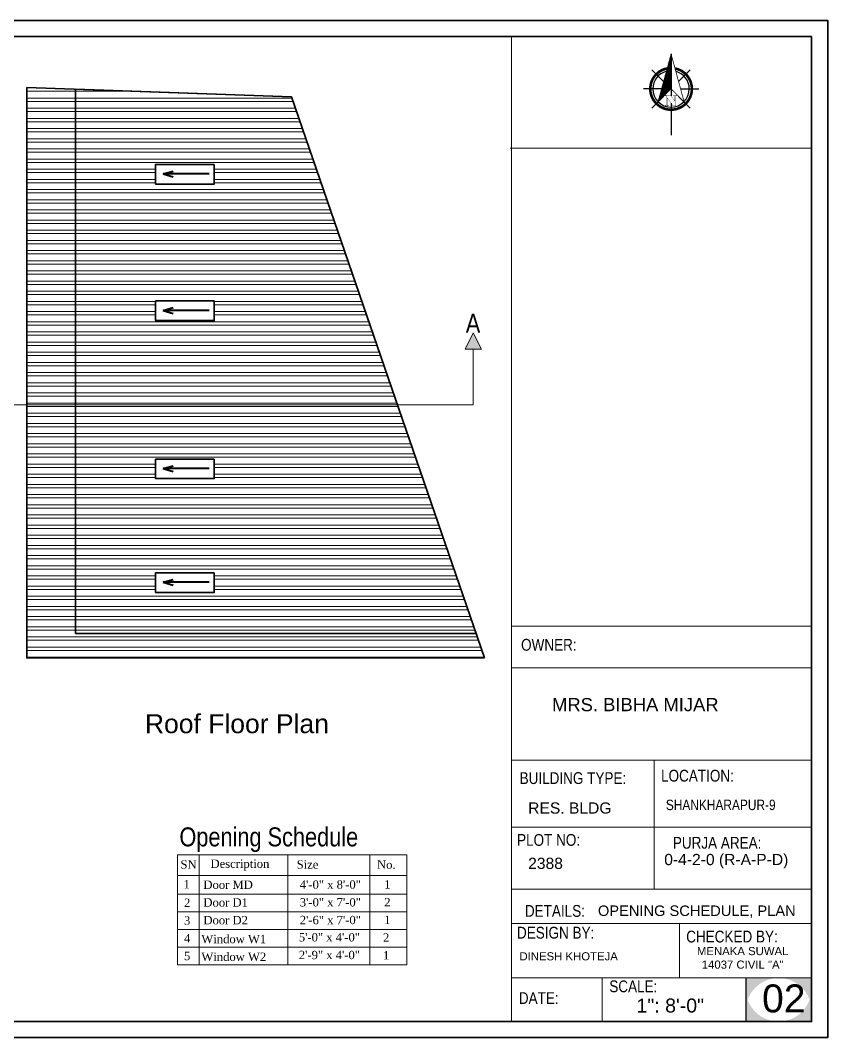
# Model space of a CAD drawing. Header units: inches. Extents: x 376358 to 406049, y -63575 to -53607.
# Drawn here: x 378413 to 379009, y -54358 to -53607 of the extents above; entities that cross this region are included whole.
import ezdxf

# ---------------------------------------------------------------- set-up
doc = ezdxf.new("R2010")
doc.units = ezdxf.units.IN
doc.header["$LTSCALE"] = 2
doc.header["$MEASUREMENT"] = 0
doc.layers.get('0').update_dxf_attribs({"linetype": 'CONTINUOUS'})
for name, color, linetype, lineweight in [('DIM_LINE', 173, 'CONTINUOUS', 20), ('DIMENTION', 140, 'CONTINUOUS', 0), ('door', 20, 'CONTINUOUS', 35), ('Rebars', 1, 'CONTINUOUS', 13), ('Siteplan', 7, 'CONTINUOUS', 30), ('steps', 253, 'CONTINUOUS', 20), ('TEXT', 181, 'CONTINUOUS', 25), ('WALL - A', 1, 'CONTINUOUS', 40)]:
    doc.layers.add(name, color=color, linetype=linetype, lineweight=lineweight)
doc.layers.add('Normal Wall', color=7, linetype='CONTINUOUS', lineweight=35, true_color=0xffaf89)
doc.layers.add('Rear Wall', color=7, linetype='CONTINUOUS', lineweight=20, true_color=0xd4e480)
doc.styles.get("Standard").update_dxf_attribs({"font": 'ARIALN.TTF'})
doc.styles.add('SwissBT', font='swiss.ttf', dxfattribs={"height": 12})
doc.styles.add('TIMES', font='times.ttf')
pattern_1 = [(180, (19475.8775, -3724.825), (-4e-16, -7.5), []), (180, (19473.3775, -3722.325), (-4e-16, -7.5), [])]

# ---------------------------------------------------------------- blocks, each defined once
blk = doc.blocks.new('*X29')
at = {"color": 0}
for p, q in [((146.95, -410.95), (147.62, -410.29)), ((147.15, -410.22), (147.62, -409.76)), ((147.35, -409.49), (147.62, -409.23)), ((147.55, -408.76), (147.62, -408.7)), ((145.56, -416.06), (147.62, -414)), ((145.76, -415.33), (147.62, -413.47)), ((145.96, -414.6), (147.62, -412.94)), ((146.16, -413.87), (147.62, -412.41)), ((146.36, -413.14), (147.62, -411.88)), ((146.55, -412.41), (147.62, -411.35)), ((146.75, -411.68), (147.62, -410.82)), ((143.96, -421.9), (147.62, -418.24)), ((144.16, -421.17), (147.62, -417.71)), ((144.36, -420.44), (147.62, -417.18)), ((144.56, -419.71), (147.62, -416.65)), ((144.76, -418.98), (147.62, -416.12)), ((144.96, -418.25), (147.62, -415.59)), ((145.16, -417.52), (147.62, -415.06)), ((145.36, -416.79), (147.62, -414.53)), ((142.76, -426.28), (147.62, -421.42)), ((142.96, -425.55), (147.62, -420.89)), ((143.16, -424.82), (147.62, -420.36)), ((143.36, -424.09), (147.62, -419.83)), ((143.56, -423.36), (147.62, -419.3)), ((143.76, -422.63), (147.62, -418.77))]:
    blk.add_line(p, q, dxfattribs=at)
blk = doc.blocks.new('NORTH_15')
for p, q in [((0, 3.66), (0, 10.62)), ((-2.87, 2.87), (-7.37, 7.37)), ((2.87, 2.87), (7.37, 7.37)), ((-13.37, 0), (2.72, 0)), ((5.49, 0), (17.83, 0)), ((-2.87, -2.87), (-7.37, -7.37)), ((0, -3.66), (0, -10.62)), ((2.87, -2.87), (7.37, -7.37))]:
    blk.add_line(p, q)
at = {"const_width": 1}
for points in [[(0, -8, 1), (0, 8, 0.359415), (-7.86, 1.52, 1)], [(-7.86, -1.52, 0.359415), (0, -8, 1)]]:
    blk.add_lwpolyline(points, format="xyb", dxfattribs=at)
for points, const_width in [([(4.96, -5.01), (-13.37, 0), (4.9, 5), (0, 0), (4.96, -5.01)], 0.3), ([(5.93, -1.55), (6, -1.55), (6.07, -1.54), (6.13, -1.53), (6.17, -1.52), (6.22, -1.51), (6.26, -1.49), (6.28, -1.47), (6.3, -1.45), (6.32, -1.42), (6.33, -1.39), (6.35, -1.34), (6.36, -1.29), (6.37, -1.23), (6.38, -1.16), (6.38, -1.08), (6.38, -1), (6.54, -1), (6.54, -2.34), (6.38, -2.34), (6.38, -2.3), (6.38, -2.23), (6.38, -2.16), (6.37, -2.09), (6.36, -2.04), (6.35, -1.99), (6.33, -1.95), (6.32, -1.91), (6.3, -1.88), (6.28, -1.86), (6.26, -1.83), (6.22, -1.81), (6.18, -1.8), (6.13, -1.78), (6.07, -1.77), (6.01, -1.76), (5.95, -1.76), (2.66, -1.76), (2.66, -2.34), (2.5, -2.34), (2.5, -0.16), (4.71, 1.44), (3.14, 1.44), (3.07, 1.44), (3, 1.43), (2.94, 1.42), (2.89, 1.41), (2.85, 1.4), (2.81, 1.38), (2.78, 1.36), (2.76, 1.34), (2.74, 1.31), (2.72, 1.27), (2.7, 1.22), (2.69, 1.17), (2.68, 1.11), (2.67, 1.04), (2.66, 0.97), (2.66, 0.89), (2.66, 0.87), (2.5, 0.87), (2.5, 2.21), (2.66, 2.21), (2.66, 2.17), (2.66, 2.09), (2.67, 2.03), (2.68, 1.97), (2.69, 1.91), (2.7, 1.86), (2.71, 1.82), (2.73, 1.78), (2.75, 1.76), (2.77, 1.74), (2.8, 1.72), (2.85, 1.7), (2.89, 1.68), (2.94, 1.67), (3, 1.66), (3.07, 1.66), (3.14, 1.66), (6.54, 1.66), (6.54, 0.75), (3.33, -1.55), (5.93, -1.55), (5.93, -1.55)], 0.1)]:
    blk.add_lwpolyline(points, dxfattribs=dict(const_width=const_width))
for start, end in [(90, 164.973), (270, 90), (195.027, 270)]:
    blk.add_arc((0, 0), 7, start, end)
at = {"rotation": 90}
blk.add_blockref('*X29', (-421.89, -147.62), dxfattribs=at)
blk = doc.blocks.new('A$C0BDB7EE9')
at = {"layer": 'Siteplan', "xscale": 2.999999999999779, "yscale": 2.999999999999779, "zscale": 2.999999999999779, "rotation": 247.8612575918487}
blk.add_blockref('NORTH_15', (20.2, 49.5), dxfattribs=at)
blk = doc.blocks.new('A$C327B4BBD')
at = {"layer": 'DIMENTION', "ltscale": 0.3, "xscale": 1.171875000000082, "yscale": 1.171875000000082, "zscale": 1.171875000000082, "rotation": 112.1387424081494}
blk.add_blockref('A$C0BDB7EE9', (16.1, 0), dxfattribs=at)

msp = doc.modelspace()

# ---------------------------------------------------------------- hatches: boundary and pattern name
at = {"linetype": 'ByBlock', "lineweight": 5}
msp.add_hatch(color=7, dxfattribs=at).paths.add_polyline_path([(378747.81, -53838.06), (378753.81, -53850.06), (378741.81, -53850.06)])
msp.add_hatch(color=0).paths.add_polyline_path([(378997.54, -54313.97), (378973.23, -54313.97, -0.414214), (378997.54, -54338.28)])
at = {"layer": 'DIM_LINE'}
h = msp.add_hatch(dxfattribs=at)
h.set_pattern_fill('ANSI32', color=256, scale=20, angle=135)
h.set_pattern_definition(pattern_1)
h.paths.add_polyline_path([(378454.19, -53658.29), (378418.19, -53656.99), (378418.19, -53891.23), (378454.19, -53891.23)])
h = msp.add_hatch(dxfattribs=at)
h.set_pattern_fill('ANSI32', color=256, scale=20, angle=135)
h.set_pattern_definition(pattern_1)
h.paths.add_polyline_path([(378613.69, -53664.03), (378454.19, -53658.29), (378454.19, -53891.23), (378691.94, -53891.23)])
h.paths.add_polyline_path([(378556.64, -53814.52), (378556.64, -53828.97), (378513.31, -53828.97), (378513.31, -53814.52)], flags=16)
h.paths.add_polyline_path([(378556.64, -53728.22), (378513.31, -53728.22), (378513.31, -53713.76), (378556.64, -53713.76)], flags=16)
h = msp.add_hatch(dxfattribs=at)
h.set_pattern_fill('ANSI32', color=256, scale=20, angle=135)
h.set_pattern_definition(pattern_1)
h.paths.add_polyline_path([(378756.2, -54077.8), (378750, -54059.8), (378454.19, -54059.8), (378454.19, -53891.23), (378418.19, -53891.23), (378418.19, -54077.8)])
h = msp.add_hatch(dxfattribs=at)
h.set_pattern_fill('ANSI32', color=256, scale=20, angle=135)
h.set_pattern_definition(pattern_1)
h.paths.add_polyline_path([(378750, -54059.8), (378691.94, -53891.23), (378454.19, -53891.23), (378454.19, -54059.8)])
h.paths.add_polyline_path([(378556.64, -54015.04), (378556.64, -54029.49), (378513.31, -54029.49), (378513.31, -54015.04)], flags=16)
h.paths.add_polyline_path([(378556.64, -53945.59), (378513.31, -53945.59), (378513.31, -53931.14), (378556.64, -53931.14)], flags=16)
at = {"layer": 'TEXT'}
for points in [[(378973.23, -54313.97), (378948.92, -54313.97), (378948.92, -54338.28, -0.414214)], [(378973.23, -54313.97), (378948.92, -54313.97), (378948.92, -54338.28, -0.414214)], [(378997.54, -54313.97), (378973.23, -54313.97, -0.414214), (378997.54, -54338.28)], [(378948.92, -54321.79), (378948.92, -54346.1), (378973.23, -54346.1, -0.414214)], [(378948.92, -54321.79), (378948.92, -54346.1), (378973.23, -54346.1, -0.414214)], [(378997.54, -54321.79, -0.414214), (378973.23, -54346.1), (378997.54, -54346.1)], [(378997.54, -54321.79, -0.414214), (378973.23, -54346.1), (378997.54, -54346.1)]]:
    msp.add_hatch(color=0, dxfattribs=at).paths.add_polyline_path(points)

# ---------------------------------------------------------------- linework, layer by layer
at = {"color": 7, "linetype": 'ByBlock', "lineweight": 5}
for p, q in [((378747.81, -53838.06), (378741.81, -53850.06)), ((378753.81, -53850.06), (378747.81, -53838.06)), ((378753.81, -53850.06), (378741.81, -53850.06)), ((378747.81, -53891.23), (378747.81, -53850.06)), ((378747.81, -53891.23), (378377.07, -53891.23))]:
    msp.add_line(p, q, dxfattribs=at)
at = {"color": 0}
msp.add_line((378948.92, -54313.97), (378948.92, -54346.1), dxfattribs=at)
msp.add_line((378948.92, -54313.97), (378948.92, -54346.1), dxfattribs=at)
at = {"layer": 'DIM_LINE'}
for points in [[(378513.31, -53713.76), (378513.31, -53728.22), (378556.64, -53728.22), (378556.64, -53713.76)], [(378513.31, -53814.52), (378513.31, -53828.97), (378556.64, -53828.97), (378556.64, -53814.52)], [(378513.31, -53931.14), (378513.31, -53945.59), (378556.64, -53945.59), (378556.64, -53931.14)], [(378513.31, -54015.04), (378513.31, -54029.49), (378556.64, -54029.49), (378556.64, -54015.04)]]:
    msp.add_lwpolyline(points, close=True, dxfattribs=at)
at = {"layer": 'door', "ltscale": 0.5}
msp.add_line((378613.69, -53664.03), (378418.19, -53656.99), dxfattribs=at)
for points in [[(378756.2, -54077.8), (378418.19, -54077.8), (378418.19, -53656.99)], [(378750, -54059.8), (378454.19, -54059.8), (378454.19, -53658.29), (378613.69, -53664.03), (378756.2, -54077.8)]]:
    msp.add_lwpolyline(points, dxfattribs=at)
for points in [[(378556.64, -53713.76), (378556.64, -53728.22), (378513.31, -53728.22), (378513.31, -53713.76)], [(378556.64, -53814.52), (378556.64, -53828.97), (378513.31, -53828.97), (378513.31, -53814.52)], [(378556.64, -53931.14), (378556.64, -53945.59), (378513.31, -53945.59), (378513.31, -53931.14)], [(378556.64, -54015.04), (378556.64, -54029.49), (378513.31, -54029.49), (378513.31, -54015.04)]]:
    msp.add_lwpolyline(points, close=True, dxfattribs=at)
at = {"layer": 'Normal Wall'}
for points in [[(377951.44, -53607.48), (379009.45, -53607.48), (379009.45, -54358.01), (377951.44, -54358.01)], [(377951.44, -53607.48), (379009.45, -53607.48), (379009.45, -54358.01), (377951.44, -54358.01)], [(378997.54, -53619.39), (377975.26, -53619.39), (377975.26, -54346.1), (378997.54, -54346.1)], [(378997.54, -53619.39), (377975.26, -53619.39), (377975.26, -54346.1), (378997.54, -54346.1)]]:
    msp.add_lwpolyline(points, close=True, dxfattribs=at)
at = {"layer": 'Rear Wall'}
for p, q in [((378776.12, -54063.66), (378776.12, -53619.39)), ((378774.94, -53701.68), (378997.54, -53701.68)), ((378776.12, -54054.39), (378997.54, -54054.39)), ((378776.12, -54054.39), (378997.54, -54054.39)), ((378776.12, -54054.39), (378997.54, -54054.39)), ((378776.12, -54054.39), (378997.54, -54054.39)), ((378776.12, -54085.2), (378997.54, -54085.2)), ((378776.12, -54085.2), (378997.54, -54085.2)), ((378776.12, -54153.26), (378997.54, -54153.26)), ((378776.12, -54153.26), (378997.54, -54153.26)), ((378881.39, -54153.26), (378881.39, -54239.16)), ((378881.39, -54153.26), (378881.39, -54248.42)), ((378776.12, -54202.75), (378997.54, -54202.75)), ((378776.12, -54202.75), (378997.54, -54202.75)), ((378776.12, -54248.42), (378997.54, -54248.42)), ((378776.12, -54273.86), (378997.54, -54273.86)), ((378776.12, -54273.86), (378997.54, -54273.86)), ((378899.97, -54313.97), (378899.97, -54273.86)), ((378899.97, -54313.97), (378899.97, -54273.86)), ((378776.12, -54313.97), (378997.54, -54313.97)), ((378776.12, -54313.97), (378997.54, -54313.97)), ((378842.86, -54313.97), (378842.86, -54346.1)), ((378842.86, -54313.97), (378842.86, -54346.1))]:
    msp.add_line(p, q, dxfattribs=at)
msp.add_lwpolyline([(378776.12, -54054.39), (378997.54, -54054.39), (378997.54, -54346.1), (378776.12, -54346.1)], close=True, dxfattribs=at)
msp.add_lwpolyline([(378776.12, -54054.39), (378997.54, -54054.39), (378997.54, -54346.1), (378776.12, -54346.1)], close=True, dxfattribs=at)
at = {"layer": 'steps', "color": 7, "lineweight": 5, "ltscale": 0.3}
for p, q in [((378529.52, -54223.08), (378698.74, -54223.08)), ((378529.52, -54304.35), (378529.52, -54223.08)), ((378545.47, -54223.08), (378545.47, -54304.35)), ((378610.88, -54223.08), (378610.88, -54304.35)), ((378671.42, -54223.08), (378671.42, -54304.35)), ((378698.74, -54223.08), (378698.74, -54304.35)), ((378529.52, -54238.45), (378698.74, -54238.45)), ((378529.52, -54238.45), (378698.74, -54238.45)), ((378529.52, -54252.03), (378698.74, -54252.03)), ((378529.52, -54265.11), (378698.74, -54265.11)), ((378529.52, -54278.19), (378698.74, -54278.19)), ((378529.52, -54291.27), (378698.74, -54291.27)), ((378529.52, -54304.35), (378698.74, -54304.35))]:
    msp.add_line(p, q, dxfattribs=at)
at = {"layer": 'WALL - A'}
for p, q in [((378518.9, -53720.8), (378526.19, -53718.67)), ((378552.87, -53720.8), (378518.9, -53720.8)), ((378518.9, -53720.8), (378526.19, -53722.92)), ((378518.9, -53821.55), (378526.19, -53819.43)), ((378552.87, -53821.55), (378518.9, -53821.55)), ((378518.9, -53821.55), (378526.19, -53823.68)), ((378518.9, -53938.17), (378526.19, -53936.04)), ((378552.87, -53938.17), (378518.9, -53938.17)), ((378518.9, -53938.17), (378526.19, -53940.3)), ((378518.9, -54022.07), (378526.19, -54019.94)), ((378552.87, -54022.07), (378518.9, -54022.07)), ((378518.9, -54022.07), (378526.19, -54024.2))]:
    msp.add_line(p, q, dxfattribs=at)

# ---------------------------------------------------------------- block references
at = {"layer": 'Rebars', "xscale": 0.5459999999999999, "yscale": 0.5459999999999999, "zscale": 0.5459999999999999, "rotation": 270}
msp.add_blockref('A$C327B4BBD', (378893.81, -53683.47), dxfattribs=at)

# ---------------------------------------------------------------- texts
at = {"color": 0}
for s, p in [('OWNER:', (378783.12, -54072.54)), ('LOCATION:', (378886.46, -54169.09))]:
    msp.add_text(s, height=8.704, dxfattribs=at).set_placement(p)
at = {"color": 7, "linetype": 'ByBlock', "lineweight": 5}
msp.add_text('Opening Schedule', height=14, dxfattribs=at).set_placement((378530.88, -54216.89))
at = {"color": 7, "linetype": 'ByBlock', "lineweight": 5, "char_height": 14}
for s, insert, width, attachment_point in [('A', (378752.99, -53823.96), 26.5803, 3), ('{\\fArial CE|b0|i0|c0|p34;Roof\\fArial CE|b0|i0|c238|p34; Floor Plan}', (378573.33, -54126.47), 235.547, 5)]:
    msp.add_mtext(s, dxfattribs=dict(at, insert=insert, width=width, attachment_point=attachment_point))
at = {"layer": 'steps', "color": 7, "lineweight": 5, "ltscale": 0.3, "style": 'TIMES'}
for s, height, p in [('SN', 6.169, (378531.65, -54233.31)), ('Description', 6.169, (378553.85, -54232.75)), ('Size', 6.169, (378617.43, -54233.31)), ('No.', 6.169, (378676.78, -54233.43)), ('1', 6.17, (378533.96, -54247.86)), ('Door MD', 6.169, (378548.59, -54248.24)), ('4\'-0" x 8\'-0"', 6.169, (378619.73, -54248.15)), ('1', 6.17, (378682.1, -54247.98)), ('2', 6.17, (378534.27, -54261.57)), ('Door D1', 6.169, (378548.59, -54261.32)), ('3\'-0" x 7\'-0"', 6.169, (378619.73, -54261.23)), ('2', 6.17, (378682.1, -54261.07)), ('3', 6.17, (378534.27, -54274.65)), ('Door D2', 6.169, (378548.59, -54274.4)), ('2\'-6" x 7\'-0"', 6.169, (378619.73, -54274.31)), ('1', 6.17, (378682.1, -54274.15)), ('4', 6.17, (378534.27, -54287.74)), ('Window W1', 6.169, (378547.09, -54288.33)), ('5\'-0" x 4\'-0"', 6.169, (378619.04, -54287.02)), ('2', 6.17, (378681.16, -54287.23)), ('5', 6.17, (378534.27, -54300.82)), ('Window W2', 6.169, (378547.09, -54301.41)), ('2\'-9" x 4\'-0"', 6.169, (378619.04, -54300.1)), ('1', 6.17, (378681.16, -54300.32))]:
    msp.add_text(s, height=height, dxfattribs=at).set_placement(p)
at = {"layer": 'TEXT', "color": 0}
for s, height, p in [('OWNER:', 8.704, (378783.12, -54072.54)), ('LOCATION:', 8.704, (378886.46, -54169.09)), ('CHECKED BY:', 8.7044, (378905.02, -54287.78)), ('CHECKED BY:', 8.7044, (378905.02, -54287.78)), ('SCALE:', 8.704, (378848.25, -54324.51)), ('SCALE:', 8.704, (378848.25, -54324.51))]:
    msp.add_text(s, height=height, dxfattribs=at).set_placement(p)
at = {"layer": 'TEXT', "color": 0, "linetype": 'ByBlock', "style": 'SwissBT'}
for s, insert, char_height, width, attachment_point in [('MRS. BIBHA MIJAR', (378867.46, -54107.44), 9.72, 217.5111, 2), ('OPENING SCHEDULE, PLAN', (378839.84, -54260.5), 7.7396, 268.5322, 1), ('MENAKA SUWAL\\P14037 CIVIL "A"', (378946.71, -54291.12), 6, 88.5492, 2), ('DINESH KHOTEJA', (378781.91, -54294.99), 6, 201.5276, 1)]:
    msp.add_mtext(s, dxfattribs=dict(at, insert=insert, char_height=char_height, width=width, attachment_point=attachment_point))
at = {"layer": 'TEXT', "color": 0, "attachment_point": 1}
for s, insert, char_height, width in [('BUILDING TYPE:', (378782.04, -54162.17), 8.7044, 148.5551), ('BUILDING TYPE:', (378782.04, -54162.17), 8.7044, 148.5551), ('PLOT NO: ', (378780.14, -54207.78), 8.704, 138.0271), ('PLOT NO: ', (378780.14, -54207.78), 8.704, 138.0271), ('PURJA AREA:', (378895.15, -54209.88), 8.7044, 197.5821), ('PURJA AREA:', (378895.15, -54209.88), 8.7044, 197.5821), ('DETAILS: ', (378785.94, -54260.16), 8.704, 138.0271), ('DESIGN BY:', (378780.1, -54276.22), 8.704, 138.0271), ('DESIGN BY:', (378780.1, -54276.22), 8.704, 138.0271), ('DATE:', (378781.45, -54324.45), 8.704, 34.8177)]:
    msp.add_mtext(s, dxfattribs=dict(at, insert=insert, char_height=char_height, width=width))
at = {"layer": 'TEXT', "color": 0, "style": 'SwissBT'}
for s, insert, char_height, width, attachment_point in [('RES. BLDG', (378788.35, -54184.46), 8.256, 163.2142, 1), ('RES. BLDG', (378788.35, -54184.46), 8.256, 163.2142, 1), ('2388', (378788.35, -54225.29), 8.256, 163.2142, 1), ('0-4-2-0 (R-A-P-D)', (378934.61, -54222.45), 8.2555, 163.2142, 2), ('02', (378961.02, -54318.74), 20.639, 20.1585, 1)]:
    msp.add_mtext(s, dxfattribs=dict(at, insert=insert, char_height=char_height, width=width, attachment_point=attachment_point))
at = {"layer": 'TEXT', "color": 0, "linetype": 'ByBlock', "insert": (378889.99, -54182.43), "char_height": 7.6711, "attachment_point": 1}
msp.add_mtext_dynamic_manual_height_columns('SHANKHARAPUR-9', width=381.0351, gutter_width=1.53, heights=[0], dxfattribs=at)
at = {"layer": 'TEXT', "color": 0, "ltscale": 0.5, "insert": (378868.33, -54329.15), "char_height": 10.319, "width": 127.5344, "attachment_point": 1, "style": 'SwissBT'}
msp.add_mtext('1": 8\'-0"', dxfattribs=at)
msp.add_mtext('1": 8\'-0"', dxfattribs=at)

doc.saveas('drawing.dxf')
